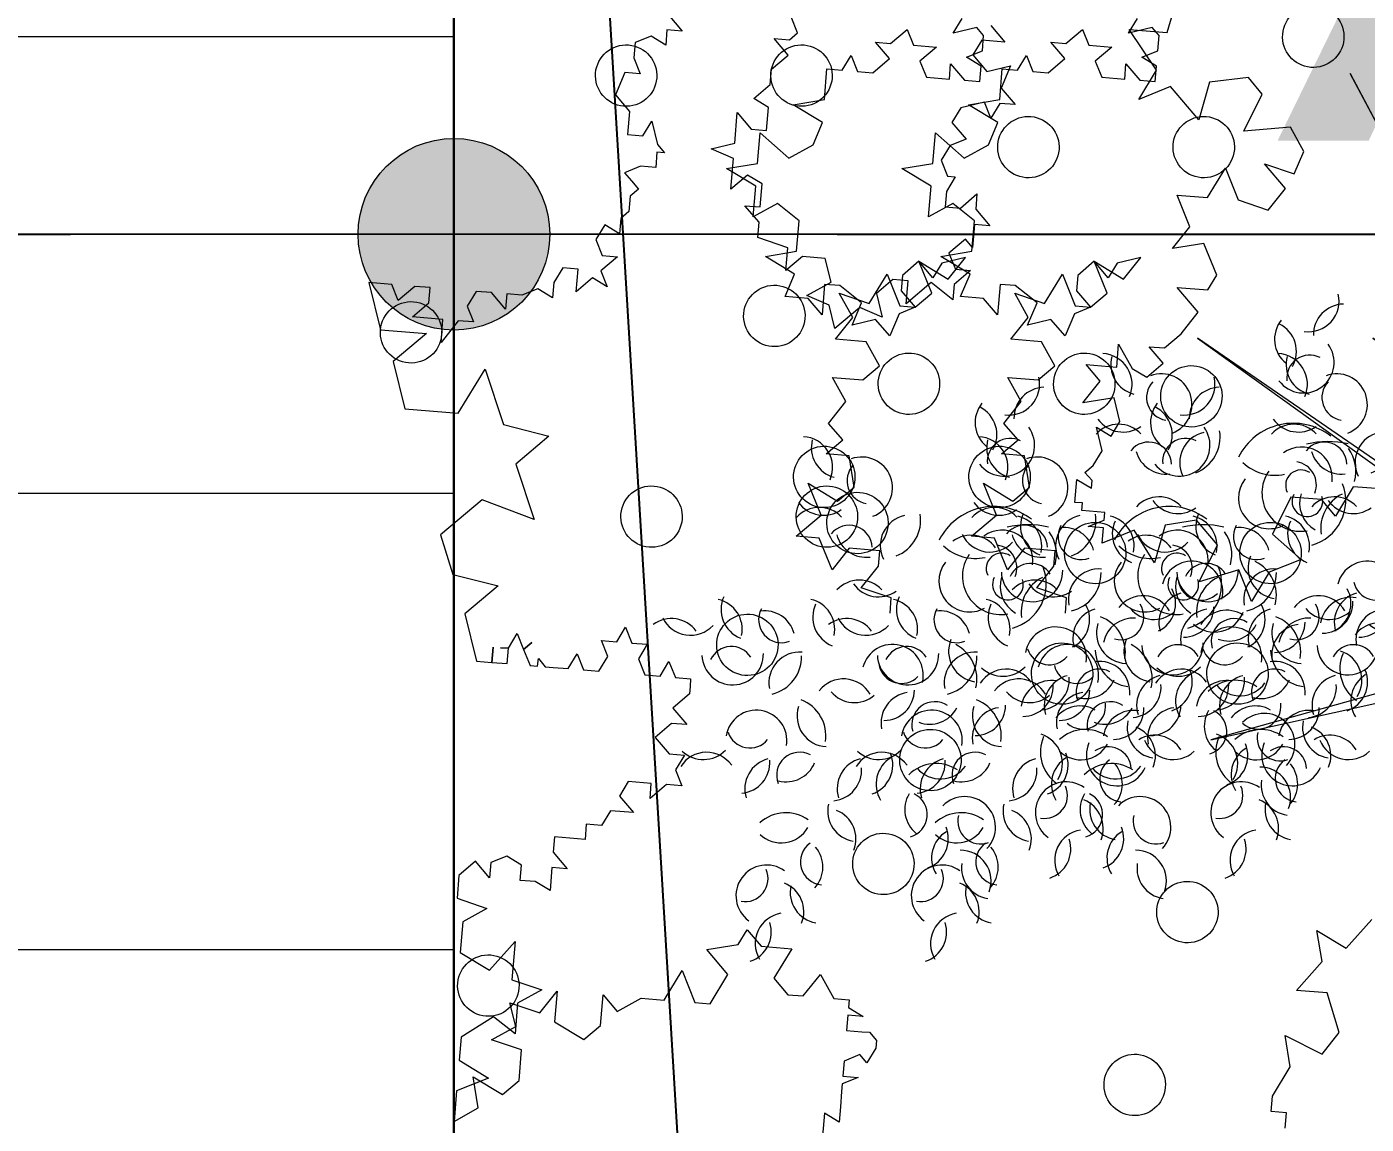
# Model space of a CAD drawing. Header units: metres. Extents: x 0 to 4415, y 1197 to 2590.
# Drawn here: x 1903.8197 to 1904.1692, y 1312.1662 to 1312.4525 of the extents above; entities that cross this region are included whole.
import ezdxf

# ---------------------------------------------------------------- set-up
doc = ezdxf.new("R2010")
doc.units = ezdxf.units.M
doc.linetypes.add('CACHE2', pattern=[4.7625, 3.175, -1.5875])
doc.linetypes.add('CONTINU', pattern=[0])
doc.layers.get('DEFPOINTS').update_dxf_attribs({"lineweight": 5})
for name, color, linetype, lineweight in [('00-cote', 7, 'CONTINU', 20), ('caché', 20, 'CACHE2', 13), ('gris', 251, 'Continuous', 9), ('vue', 7, 'Continuous', 5)]:
    doc.layers.add(name, color=color, linetype=linetype, lineweight=lineweight)
doc.layers.add('veg', color=7, linetype='Continuous', lineweight=9, true_color=0x61c200)
doc.styles.add('WALIDcotat', font='times.ttf')
doc.dimstyles.new('walid 100', dxfattribs={"dimscale": 0, "dimtxt": 0.25, "dimasz": 0.1, "dimexe": 1.25, "dimexo": 0.625, "dimgap": 0.02, "dimtad": 1, "dimdec": 0, "dimlfac": 100, "dimrnd": 5, "dimtxsty": 'WALIDcotat', "dimblk": 'COTE', "dimcen": 2.5, "dimse1": 1, "dimse2": 1, "dimclrd": 256, "dimclrt": 256, "dimadec": 0, "dimazin": 0, "dimtfac": 1, "dimtdec": 0, "dimtix": 1, "dimtmove": 2, "dimatfit": 3, "dimldrblk": 'COTE', "dimfxl": 1.25, "dimarcsym": 0})

# ---------------------------------------------------------------- blocks, each defined once
blk = doc.blocks.new('Plantes')
for p, q in [((0.281, 1.3894), (-0.1808, 1.2906)), ((-0.1748, 1.2653), (0.281, 1.3894)), ((-0.2106, 1.3262), (0.1269, 0.6784)), ((0.2921, 0.9601), (-0.2106, 1.3262)), ((-0.1808, 1.2906), (0.2921, 0.9601)), ((0.1269, 0.6784), (-0.1823, 1.2742)), ((0.6228, 1.2518), (0.6214, 1.2354)), ((0.6214, 1.2354), (0.6533, 1.2244)), ((0.6533, 1.2244), (0.6348, 1.2013)), ((0.666, 1.182), (0.6845, 1.2051)), ((0.6845, 1.2051), (0.698, 1.171)), ((0.6348, 1.2013), (0.6333, 1.185)), ((0.6333, 1.185), (0.666, 1.182)), ((0.7225, 1.1688), (0.6958, 1.1464)), ((0.698, 1.171), (0.7225, 1.1688)), ((0.6958, 1.1464), (0.7092, 1.1123)), ((0.678, 1.1316), (0.6602, 1.1167)), ((0.7092, 1.1123), (0.678, 1.1316)), ((0.6602, 1.1167), (0.6654, 1.0833)), ((0.6654, 1.0833), (0.6899, 1.0811)), ((0.6899, 1.0811), (0.6721, 1.0662)), ((0.6721, 1.0662), (0.687, 1.0484)), ((0.687, 1.0484), (0.6685, 1.0253)), ((0.6685, 1.0253), (0.6827, 0.9994)), ((0.65, 1.0023), (0.6322, 0.9874)), ((0.6827, 0.9994), (0.65, 1.0023)), ((0.6322, 0.9874), (0.6463, 0.9614)), ((0.6463, 0.9614), (0.679, 0.9585)), ((0.6107, 0.9317), (0.6211, 0.9554)), ((0.6211, 0.9554), (0.636, 0.9376)), ((0.679, 0.9585), (0.6605, 0.9355)), ((0.5937, 0.925), (0.6107, 0.9317)), ((0.636, 0.9376), (0.6612, 0.9436)), ((0.6612, 0.9436), (0.6508, 0.9198)), ((0.6605, 0.9355), (0.6746, 0.9095)), ((0.6902, 0.8999), (0.6932, 0.9325)), ((0.6932, 0.9325), (0.708, 0.9147)), ((0.5937, 0.925), (0.5759, 0.9101)), ((0.6085, 0.9072), (0.5937, 0.925)), ((0.61, 0.9235), (0.5937, 0.925)), ((0.6234, 0.8894), (0.61, 0.9235)), ((0.6427, 0.9206), (0.6234, 0.8894)), ((0.6746, 0.9095), (0.6427, 0.9206)), ((0.6508, 0.9198), (0.6739, 0.9013)), ((0.5759, 0.9101), (0.5893, 0.8759)), ((0.6071, 0.8908), (0.6085, 0.9072)), ((0.708, 0.9147), (0.7326, 0.9126)), ((0.7326, 0.9126), (0.7222, 0.8888)), ((0.5581, 0.8952), (0.5395, 0.8721)), ((0.5893, 0.8759), (0.5581, 0.8952)), ((0.5648, 0.8781), (0.5744, 0.8937)), ((0.5744, 0.8937), (0.5893, 0.8759)), ((0.5893, 0.8759), (0.6071, 0.8908)), ((0.6739, 0.9013), (0.6902, 0.8999)), ((0.7222, 0.8888), (0.7534, 0.8695)), ((0.5395, 0.8721), (0.5648, 0.8781)), ((0.72, 0.8643), (0.7171, 0.8316)), ((0.7534, 0.8695), (0.72, 0.8643)), ((0.7171, 0.8316), (0.7401, 0.8131)), ((0.7401, 0.8131), (0.7661, 0.8272)), ((0.7661, 0.8272), (0.7632, 0.7945)), ((0.7632, 0.7945), (0.7944, 0.7753)), ((0.7944, 0.7753), (0.761, 0.77)), ((0.7276, 0.7648), (0.7016, 0.7506)), ((0.7581, 0.7373), (0.7276, 0.7648)), ((0.761, 0.77), (0.7581, 0.7373)), ((0.7016, 0.7506), (0.6913, 0.7268)), ((0.6913, 0.7268), (0.7225, 0.7076)), ((0.6891, 0.7023), (0.6862, 0.6696)), ((0.7225, 0.7076), (0.6891, 0.7023)), ((0.5228, 0.6842), (0.5213, 0.6679)), ((0.5391, 0.6828), (0.5228, 0.6842)), ((0.554, 0.665), (0.5391, 0.6828)), ((0.5554, 0.6813), (0.554, 0.665)), ((0.5799, 0.6791), (0.5554, 0.6813)), ((0.5867, 0.662), (0.5799, 0.6791)), ((0.6371, 0.674), (0.6193, 0.6591)), ((0.6535, 0.6725), (0.6371, 0.674)), ((0.5213, 0.6679), (0.5369, 0.6582)), ((0.5689, 0.6472), (0.5867, 0.662)), ((0.6193, 0.6591), (0.6342, 0.6413)), ((0.6602, 0.6555), (0.6535, 0.6725)), ((0.6698, 0.6711), (0.6602, 0.6555)), ((0.6862, 0.6696), (0.6698, 0.6711)), ((0.5198, 0.6515), (0.5184, 0.6352)), ((0.5369, 0.6582), (0.5198, 0.6515)), ((0.5934, 0.645), (0.5689, 0.6472)), ((0.6001, 0.6279), (0.5934, 0.645)), ((0.5184, 0.6352), (0.5258, 0.6263)), ((0.5258, 0.6263), (0.5511, 0.6323)), ((0.5511, 0.6323), (0.5414, 0.6167)), ((0.6179, 0.6428), (0.6001, 0.6279)), ((0.6342, 0.6413), (0.6179, 0.6428)), ((0.1315, -1.6692), (0.13, -1.6856)), ((0.6246, -1.6803), (0.6261, -1.664)), ((0.13, -1.6856), (0.1464, -1.687)), ((0.1464, -1.687), (0.1449, -1.7034)), ((0.6068, -1.6952), (0.6083, -1.6788)), ((0.6083, -1.6788), (0.6239, -1.6885)), ((0.6239, -1.6885), (0.6246, -1.6803)), ((1.0198, -1.6826), (0.9938, -1.6968)), ((1.0168, -1.7153), (1.0198, -1.6826)), ((0.1449, -1.7034), (0.1257, -1.7346)), ((0.1449, -1.7034), (0.1449, -1.7034)), ((0.6054, -1.7115), (0.6068, -1.6952)), ((0.9938, -1.6968), (0.999, -1.7302)), ((0.6047, -1.7197), (0.6054, -1.7115)), ((0.9678, -1.7109), (0.95, -1.7258)), ((0.999, -1.7302), (0.9678, -1.7109)), ((0.9827, -1.7287), (1.0168, -1.7153)), ((0.5876, -1.7264), (0.6047, -1.7197)), ((0.6039, -1.7279), (0.5876, -1.7264)), ((0.6025, -1.7442), (0.6039, -1.7279)), ((0.95, -1.7258), (0.9471, -1.7585)), ((1.0139, -1.748), (0.9827, -1.7287)), ((0.1257, -1.7346), (0.1309, -1.768)), ((0.5683, -1.7576), (0.578, -1.742)), ((0.578, -1.742), (0.5854, -1.7509)), ((0.5854, -1.7509), (0.6025, -1.7442)), ((0.0915, -1.748), (0.073, -1.7711)), ((0.1309, -1.768), (0.0915, -1.748)), ((0.5676, -1.7658), (0.5683, -1.7576)), ((0.5683, -1.7576), (0.5683, -1.7576)), ((0.9471, -1.7585), (0.9791, -1.7696)), ((1.0117, -1.7725), (1.0139, -1.748)), ((0.073, -1.7711), (0.0857, -1.8134)), ((0.575, -1.7747), (0.5676, -1.7658)), ((0.5832, -1.7754), (0.575, -1.7747)), ((0.8803, -1.769), (0.8625, -1.7839)), ((0.9115, -1.7883), (0.8803, -1.769)), ((0.9791, -1.7696), (0.9531, -1.7837)), ((0.9769, -1.7941), (1.0117, -1.7725)), ((0.5996, -1.7769), (0.5832, -1.7754)), ((0.5981, -1.7932), (0.5996, -1.7769)), ((0.8625, -1.7839), (0.8596, -1.8166)), ((0.9086, -1.8209), (0.9115, -1.7883)), ((0.9509, -1.8083), (0.9538, -1.7756)), ((0.9531, -1.7837), (0.9591, -1.809)), ((0.9538, -1.7756), (0.9769, -1.7941)), ((0.5818, -1.7918), (0.5981, -1.7932)), ((0.5974, -1.8014), (0.5818, -1.7918)), ((0.5966, -1.8096), (0.5974, -1.8014)), ((0.8447, -1.7988), (0.8187, -1.8129)), ((0.8596, -1.8166), (0.8447, -1.7988)), ((0.9271, -1.7979), (0.9086, -1.8209)), ((0.9591, -1.809), (0.9271, -1.7979)), ((0.0857, -1.8134), (0.1184, -1.8163)), ((0.1184, -1.8163), (0.0909, -1.8468)), ((0.613, -1.811), (0.5966, -1.8096)), ((0.6271, -1.837), (0.613, -1.811)), ((0.6457, -1.814), (0.6271, -1.837)), ((0.662, -1.8154), (0.6457, -1.814)), ((0.6769, -1.8332), (0.662, -1.8154)), ((0.7452, -1.8064), (0.7259, -1.8376)), ((0.7615, -1.8078), (0.7452, -1.8064)), ((0.7749, -1.842), (0.7615, -1.8078)), ((0.7942, -1.8107), (0.7749, -1.842)), ((0.8187, -1.8129), (0.7942, -1.8107)), ((0.9249, -1.8224), (0.9509, -1.8083)), ((0.9569, -1.8335), (0.9249, -1.8224)), ((0.6576, -1.8644), (0.6769, -1.8332)), ((0.7259, -1.8376), (0.7482, -1.8643)), ((0.9532, -1.8743), (0.9569, -1.8335)), ((0.9807, -1.8439), (0.9532, -1.8743)), ((1.0119, -1.8631), (0.9807, -1.8439)), ((0.065, -1.8609), (0.0375, -1.8914)), ((0.0962, -1.8802), (0.065, -1.8609)), ((0.0909, -1.8468), (0.0962, -1.8802)), ((0.6903, -1.8674), (0.6576, -1.8644)), ((0.7052, -1.8852), (0.6903, -1.8674)), ((0.7148, -1.8695), (0.7052, -1.8852)), ((0.7482, -1.8643), (0.7148, -1.8695)), ((1.009, -1.8958), (1.0119, -1.8631)), ((0.983, -1.9099), (1.009, -1.8958)), ((1.0149, -1.921), (0.983, -1.9099)), ((0.9133, -1.9531), (0.9154, -1.9286)), ((0.9154, -1.9286), (0.9311, -1.9383)), ((1.0128, -1.9455), (1.0149, -1.921)), ((0.9311, -1.9383), (0.9474, -1.9397)), ((0.9474, -1.9397), (0.9459, -1.9561)), ((0.9786, -1.959), (0.9801, -1.9426)), ((0.9801, -1.9426), (0.995, -1.9604)), ((0.995, -1.9604), (1.0128, -1.9455)), ((0.8969, -1.9517), (0.9133, -1.9531)), ((0.9118, -1.9695), (0.8969, -1.9517)), ((0.9459, -1.9561), (0.9615, -1.9657)), ((0.9615, -1.9657), (0.9786, -1.959)), ((0.9103, -1.9858), (0.9118, -1.9695)), ((0.8762, -1.9992), (0.8777, -1.9829)), ((0.8777, -1.9829), (0.894, -1.9844)), ((0.894, -1.9844), (0.9103, -1.9858)), ((0.8502, -2.0134), (0.8599, -1.9978)), ((0.8599, -1.9978), (0.8762, -1.9992)), ((0.8257, -2.0112), (0.8502, -2.0134)), ((0.8406, -2.029), (0.8257, -2.0112)), ((0.7901, -2.041), (0.8079, -2.0261)), ((0.8079, -2.0261), (0.8065, -2.0424)), ((0.831, -2.0446), (0.8406, -2.029)), ((0.7738, -2.0395), (0.7901, -2.041)), ((0.7805, -2.0566), (0.7738, -2.0395)), ((0.8065, -2.0424), (0.831, -2.0446)), ((0.7709, -2.0722), (0.7805, -2.0566)), ((0.7872, -2.0737), (0.7709, -2.0722)), ((0.8021, -2.0915), (0.7872, -2.0737)), ((0.7843, -2.1063), (0.8021, -2.0915)), ((0.7679, -2.1049), (0.7843, -2.1063)), ((0.7828, -2.1227), (0.7679, -2.1049)), ((0.765, -2.1376), (0.7828, -2.1227)), ((0.7636, -2.1539), (0.7643, -2.1457)), ((0.7643, -2.1457), (0.765, -2.1376)), ((0.7643, -2.1457), (0.7643, -2.1457)), ((0.7643, -2.1457), (0.7643, -2.1457)), ((0.7643, -2.1457), (0.7643, -2.1457)), ((0.765, -2.1376), (0.765, -2.1376)), ((0.765, -2.1376), (0.765, -2.1376)), ((0.765, -2.1376), (0.765, -2.1376)), ((0.765, -2.1376), (0.765, -2.1376)), ((0.7636, -2.1539), (0.7636, -2.1539)), ((0.7636, -2.1539), (0.7636, -2.1539)), ((0.7636, -2.1539), (0.7636, -2.1539)), ((0.7636, -2.1539), (0.7636, -2.1539)), ((0.7636, -2.1539), (0.7636, -2.1539)), ((0.7636, -2.1539), (0.7636, -2.1539)), ((0.7636, -2.1539), (0.7636, -2.1539)), ((0.7799, -2.1554), (0.7636, -2.1539)), ((0.7866, -2.1724), (0.7799, -2.1554)), ((0.7962, -2.1568), (0.7866, -2.1724)), ((0.8126, -2.1583), (0.7962, -2.1568)), ((0.8193, -2.1754), (0.8126, -2.1583)), ((0.8097, -2.191), (0.8193, -2.1754)), ((0.8616, -2.1627), (0.852, -2.1783)), ((0.8779, -2.1641), (0.8616, -2.1627)), ((0.8847, -2.1812), (0.8779, -2.1641)), ((0.8943, -2.1656), (0.8847, -2.1812)), ((0.9106, -2.167), (0.8943, -2.1656)), ((0.9188, -2.1678), (0.9106, -2.167)), ((0.9262, -2.1767), (0.9188, -2.1678)), ((0.927, -2.1685), (0.9262, -2.1767)), ((0.9351, -2.1692), (0.927, -2.1685)), ((0.9419, -2.1863), (0.9351, -2.1692)), ((0.9597, -2.1714), (0.9582, -2.1878)), ((0.976, -2.1729), (0.9597, -2.1714)), ((0.9745, -2.1892), (0.976, -2.1729)), ((0.976, -2.1729), (0.9745, -2.1892)), ((0.9923, -2.1743), (0.976, -2.1729)), ((1.0043, -2.2248), (0.9923, -2.1743)), ((0.852, -2.1783), (0.8587, -2.1953)), ((0.933, -2.1937), (0.9419, -2.1863)), ((0.9419, -2.1863), (0.933, -2.1937)), ((0.9486, -2.2034), (0.9419, -2.1863)), ((0.9582, -2.1878), (0.9486, -2.2034)), ((0.9664, -2.1885), (0.9582, -2.1878)), ((0.9582, -2.1878), (0.9664, -2.1885)), ((0.826, -2.1924), (0.8097, -2.191)), ((0.8327, -2.2095), (0.826, -2.1924)), ((0.8423, -2.1939), (0.8327, -2.2095)), ((0.8587, -2.1953), (0.8423, -2.1939)), ((0.1443, -2.2633), (0.1636, -2.2321)), ((0.1636, -2.2321), (0.177, -2.2663)), ((0.9687, -2.2546), (1.0043, -2.2248)), ((0.177, -2.2663), (0.2193, -2.2536)), ((0.2193, -2.2536), (0.1994, -2.293)), ((1.017, -2.2671), (0.9687, -2.2546)), ((0.1102, -2.2768), (0.1443, -2.2633)), ((0.2551, -2.3144), (0.2669, -2.2743)), ((0.2669, -2.2743), (0.2885, -2.3092)), ((1.0297, -2.3094), (1.017, -2.2671)), ((0.1407, -2.3042), (0.1102, -2.2768)), ((0.1207, -2.3436), (0.1407, -2.3042)), ((0.1994, -2.293), (0.2217, -2.3197)), ((0.2885, -2.3092), (0.3226, -2.2957)), ((0.3226, -2.2957), (0.3212, -2.3121)), ((0.2217, -2.3197), (0.2551, -2.3144)), ((0.3375, -2.3135), (0.3205, -2.3202)), ((0.3212, -2.3121), (0.3375, -2.3135)), ((0.9852, -2.3466), (1.0297, -2.3094)), ((0.0539, -2.3541), (0.0731, -2.3229)), ((0.0731, -2.3229), (0.088, -2.3407)), ((0.3205, -2.3202), (0.3197, -2.3284)), ((0.3197, -2.3284), (0.3361, -2.3299)), ((0.3361, -2.3299), (0.3442, -2.3306)), ((0.3442, -2.3306), (0.3435, -2.3388)), ((0.9295, -2.3252), (0.9852, -2.3466)), ((0.9489, -2.3846), (0.9295, -2.3252)), ((0.088, -2.3407), (0.1207, -2.3436)), ((0.3435, -2.3388), (0.3517, -2.3395)), ((0.3509, -2.3477), (0.3495, -2.364)), ((0.3517, -2.3395), (0.3509, -2.3477)), ((0.0294, -2.3519), (0.0539, -2.3541)), ((0.3339, -2.3544), (0.3331, -2.3626)), ((0.3495, -2.364), (0.3339, -2.3544)), ((0.3406, -2.3715), (0.3317, -2.3789)), ((0.3331, -2.3626), (0.3406, -2.3715)), ((0.3331, -2.3626), (0.3331, -2.3626)), ((0.3317, -2.3789), (0.3221, -2.3945)), ((0.3317, -2.3789), (0.3317, -2.3789)), ((0.9133, -2.4143), (0.9489, -2.3846)), ((0.3221, -2.3945), (0.328, -2.4198)), ((0.3124, -2.4101), (0.3028, -2.4257)), ((0.328, -2.4198), (0.3124, -2.4101)), ((0.9616, -2.4269), (0.9133, -2.4143)), ((0.3028, -2.4257), (0.3088, -2.451)), ((0.981, -2.4863), (0.9616, -2.4269)), ((0.3088, -2.451), (0.3422, -2.4457)), ((0.3422, -2.4457), (0.3237, -2.4688)), ((1.0099, -2.4394), (0.981, -2.4863)), ((1.067, -2.4445), (1.0099, -2.4394)), ((1.079, -2.495), (1.067, -2.4445)), ((0.2739, -2.4726), (0.2561, -2.4875)), ((0.2895, -2.4822), (0.2739, -2.4726)), ((0.3237, -2.4688), (0.3385, -2.4866)), ((0.2561, -2.4875), (0.271, -2.5053)), ((0.3037, -2.5082), (0.2895, -2.4822)), ((0.3059, -2.4837), (0.3037, -2.5082)), ((0.3385, -2.4866), (0.3059, -2.4837)), ((0.2547, -2.5038), (0.2369, -2.5187)), ((0.271, -2.5053), (0.2547, -2.5038)), ((1.0434, -2.5248), (1.079, -2.495)), ((0.2369, -2.5187), (0.2183, -2.5417)), ((1.0093, -2.5382), (1.0278, -2.5152)), ((1.0278, -2.5152), (1.0256, -2.5397)), ((0.58, -2.5493), (0.6067, -2.527)), ((0.6067, -2.527), (0.6127, -2.5522)), ((1.0924, -2.5292), (1.0434, -2.5248)), ((1.1044, -2.5796), (1.0924, -2.5292)), ((0.2183, -2.5417), (0.2406, -2.5684)), ((0.5562, -2.539), (0.58, -2.5493)), ((0.5622, -2.5642), (0.5562, -2.539)), ((0.9929, -2.5368), (1.0093, -2.5382)), ((0.9996, -2.5538), (0.9929, -2.5368)), ((1.0256, -2.5397), (1.0583, -2.5426)), ((1.0583, -2.5426), (1.0405, -2.5575)), ((0.4791, -2.5732), (0.4805, -2.5569)), ((0.4805, -2.5569), (0.5036, -2.5754)), ((0.5036, -2.5754), (0.5303, -2.5531)), ((0.5303, -2.5531), (0.5281, -2.5776)), ((0.6127, -2.5522), (0.6365, -2.5626)), ((0.9068, -2.5785), (0.9083, -2.5621)), ((0.9083, -2.5621), (0.9239, -2.5718)), ((0.9573, -2.5665), (0.9588, -2.5502)), ((0.9588, -2.5502), (0.9737, -2.568)), ((0.99, -2.5694), (0.9996, -2.5538)), ((1.0405, -2.5575), (1.039, -2.5738)), ((1.0554, -2.5753), (1.0732, -2.5604)), ((1.0732, -2.5604), (1.0799, -2.5775)), ((0.208, -2.5655), (0.1983, -2.5811)), ((0.2406, -2.5684), (0.208, -2.5655)), ((0.4613, -2.5881), (0.4791, -2.5732)), ((0.5444, -2.5791), (0.5622, -2.5642)), ((0.6365, -2.5626), (0.6105, -2.5767)), ((0.6105, -2.5767), (0.6165, -2.602)), ((0.8497, -2.5734), (0.8653, -2.583)), ((0.8564, -2.5904), (0.8497, -2.5734)), ((0.8653, -2.583), (0.8831, -2.5681)), ((0.8831, -2.5681), (0.8809, -2.5926)), ((0.9239, -2.5718), (0.941, -2.5651)), ((0.941, -2.5651), (0.9573, -2.5665)), ((0.9737, -2.568), (0.99, -2.5694)), ((1.039, -2.5738), (1.0554, -2.5753)), ((0.1983, -2.5811), (0.2118, -2.6153)), ((0.4776, -2.5896), (0.4613, -2.5881)), ((0.4843, -2.6067), (0.4776, -2.5896)), ((0.5281, -2.5776), (0.5444, -2.5791)), ((0.641, -2.6042), (0.6588, -2.5893)), ((0.6588, -2.5893), (0.6566, -2.6138)), ((0.8386, -2.6053), (0.8564, -2.5904)), ((0.8972, -2.5941), (0.9068, -2.5785)), ((1.0799, -2.5775), (1.1044, -2.5796)), ((0.6165, -2.602), (0.641, -2.6042)), ((0.8549, -2.6068), (0.8386, -2.6053)), ((0.8809, -2.5926), (0.8972, -2.5941)), ((0.2118, -2.6153), (0.2452, -2.61)), ((0.2452, -2.61), (0.2266, -2.6331)), ((0.4569, -2.6371), (0.4591, -2.6126)), ((0.4591, -2.6126), (0.4665, -2.6215)), ((0.4665, -2.6215), (0.4843, -2.6067)), ((0.6566, -2.6138), (0.6886, -2.6249)), ((0.8616, -2.6239), (0.8549, -2.6068)), ((0.2266, -2.6331), (0.2401, -2.6672)), ((0.6886, -2.6249), (0.6871, -2.6412)), ((0.8349, -2.6462), (0.8364, -2.6298)), ((0.8364, -2.6298), (0.852, -2.6395)), ((0.852, -2.6395), (0.8616, -2.6239)), ((0.4405, -2.6357), (0.4569, -2.6371)), ((0.4554, -2.6535), (0.4405, -2.6357)), ((0.6871, -2.6412), (0.702, -2.659)), ((0.826, -2.6536), (0.8349, -2.6462)), ((0.1427, -2.6503), (0.1242, -2.6733)), ((0.1747, -2.6614), (0.1427, -2.6503)), ((0.1881, -2.6955), (0.1747, -2.6614)), ((0.454, -2.6698), (0.4554, -2.6535)), ((0.4718, -2.6549), (0.454, -2.6698)), ((0.4881, -2.6564), (0.4718, -2.6549)), ((0.4866, -2.6727), (0.4881, -2.6564)), ((0.6857, -2.6576), (0.6835, -2.6821)), ((0.702, -2.659), (0.6857, -2.6576)), ((0.8246, -2.67), (0.826, -2.6536)), ((0.1242, -2.6733), (0.1465, -2.7)), ((0.2074, -2.6643), (0.1881, -2.6955)), ((0.2401, -2.6672), (0.2074, -2.6643)), ((0.477, -2.6884), (0.4866, -2.6727)), ((0.6991, -2.6917), (0.7169, -2.6768)), ((0.7169, -2.6768), (0.714, -2.7095)), ((0.8157, -2.6774), (0.8246, -2.67)), ((0.1146, -2.689), (0.1042, -2.7127)), ((0.1465, -2.7), (0.1146, -2.689)), ((0.4852, -2.6891), (0.477, -2.6884)), ((0.4919, -2.7062), (0.4852, -2.6891)), ((0.6835, -2.6821), (0.6991, -2.6917)), ((0.8231, -2.6863), (0.8157, -2.6774)), ((0.8305, -2.6952), (0.8231, -2.6863)), ((0.7957, -2.7168), (0.7971, -2.7005)), ((0.7971, -2.7005), (0.8135, -2.7019)), ((0.8135, -2.7019), (0.8305, -2.6952)), ((0.1042, -2.7127), (0.1184, -2.7387)), ((0.4823, -2.7218), (0.4919, -2.7062)), ((0.7377, -2.7199), (0.7125, -2.7259)), ((0.714, -2.7095), (0.7377, -2.7199)), ((0.7875, -2.7161), (0.7957, -2.7168)), ((0.7949, -2.725), (0.7875, -2.7161)), ((0.4652, -2.7285), (0.4823, -2.7218)), ((0.4801, -2.7463), (0.4652, -2.7285)), ((0.7125, -2.7259), (0.7096, -2.7585)), ((0.8009, -2.7502), (0.7949, -2.725)), ((0.1184, -2.7387), (0.1681, -2.7349)), ((0.1681, -2.7349), (0.1482, -2.7743)), ((0.2046, -2.7876), (0.2164, -2.7475)), ((0.2164, -2.7475), (0.2462, -2.7831)), ((0.4705, -2.7619), (0.4801, -2.7463)), ((0.6784, -2.7393), (0.6762, -2.7638)), ((0.6947, -2.7407), (0.6784, -2.7393)), ((0.7096, -2.7585), (0.6947, -2.7407)), ((0.8106, -2.7346), (0.8009, -2.7502)), ((0.8269, -2.7361), (0.8106, -2.7346)), ((0.8254, -2.7524), (0.8269, -2.7361)), ((0.4289, -2.7664), (0.4385, -2.7508)), ((0.4385, -2.7508), (0.4452, -2.7679)), ((0.4452, -2.7679), (0.4705, -2.7619)), ((0.8247, -2.7606), (0.8254, -2.7524)), ((0.8321, -2.7695), (0.8247, -2.7606)), ((0.1482, -2.7743), (0.163, -2.7921)), ((0.2462, -2.7831), (0.2803, -2.7696)), ((0.2803, -2.7696), (0.2611, -2.8009)), ((0.4125, -2.765), (0.4289, -2.7664)), ((0.4274, -2.7828), (0.4125, -2.765)), ((0.6918, -2.7734), (0.674, -2.7883)), ((0.6762, -2.7638), (0.6918, -2.7734)), ((0.8396, -2.7784), (0.8321, -2.7695)), ((0.163, -2.7921), (0.2046, -2.7876)), ((0.4171, -2.8065), (0.4274, -2.7828)), ((0.674, -2.7883), (0.6725, -2.8046)), ((0.8292, -2.8022), (0.8396, -2.7784)), ((0.2611, -2.8009), (0.2901, -2.8446)), ((0.4423, -2.8006), (0.4171, -2.8065)), ((0.4572, -2.8184), (0.4423, -2.8006)), ((0.6725, -2.8046), (0.6547, -2.8195)), ((0.8129, -2.8007), (0.8292, -2.8022)), ((0.8196, -2.8178), (0.8129, -2.8007)), ((0.4475, -2.834), (0.4572, -2.8184)), ((0.6547, -2.8195), (0.6696, -2.8373)), ((0.8181, -2.8341), (0.8196, -2.8178)), ((0.423, -2.8318), (0.4475, -2.834)), ((0.4379, -2.8496), (0.423, -2.8318)), ((0.784, -2.8475), (0.7855, -2.8312)), ((0.7855, -2.8312), (0.8011, -2.8408)), ((0.8011, -2.8408), (0.8181, -2.8341)), ((0.2493, -2.841), (0.2374, -2.8811)), ((0.2901, -2.8446), (0.2493, -2.841)), ((0.6533, -2.8359), (0.6444, -2.8433)), ((0.6444, -2.8433), (0.6511, -2.8604)), ((0.6696, -2.8373), (0.6533, -2.8359)), ((0.7677, -2.8461), (0.784, -2.8475)), ((0.7825, -2.8639), (0.7677, -2.8461))]:
    blk.add_line(p, q)
at = {"color": 72}
for centre, major_axis, start_param, end_param in [((0.7366, 1.604), (0.0232, 0.0232), 4.082311, 6.019626), ((0.7849, 1.5914), (0.0232, 0.0232), 1.097798, 2.668594), ((0.6988, 1.5497), (0.0232, 0.0232), 5.269135, 6.892291), ((0.75, 1.5699), (0.0232, 0.0232), 1.970463, 3.541259), ((0.7568, 1.5528), (0.0232, 0.0232), 3.296913, 6.438505), ((0.5496, 1.5383), (0.0232, 0.0232), 1.987916, 3.925231), ((0.5154, 1.5249), (0.0232, 0.0232), 5.338948, 6.909744), ((0.7798, 1.5343), (0.0174, 0.0174), 0.609106, 2.755861), ((0.4159, 1.5173), (0.0232, 0.0232), 4.082311, 6.019626), ((0.4642, 1.5048), (0.0232, 0.0232), 1.097798, 2.668594), ((0.7293, 1.5223), (0.0232, 0.0232), 1.603943, 3.052567), ((0.6959, 1.517), (0.0174, 0.0174), 4.536097, 6.979557), ((0.595, 1.4931), (0.0232, 0.0232), 1.115251, 2.738407), ((0.5474, 1.5138), (0.0232, 0.0232), 4.466283, 6.03708), ((0.5445, 1.4811), (0.0232, 0.0232), 1.58649, 4.710629), ((0.6937, 1.4925), (0.0232, 0.0232), 1.970463, 3.541259), ((0.3781, 1.463), (0.0232, 0.0232), 5.269135, 6.892291), ((0.4294, 1.4832), (0.0232, 0.0232), 1.970463, 3.541259), ((0.4361, 1.4661), (0.0232, 0.0232), 3.296913, 6.438505), ((0.5274, 1.4744), (0.0174, 0.0174), 5.251682, 7.398437), ((0.6091, 1.4671), (0.0174, 0.0174), 1.045438, 3.471446), ((0.6581, 1.4628), (0.0232, 0.0232), 5.269135, 6.892291), ((0.7406, 1.4636), (0.0232, 0.0232), 0.015694, 1.830836), ((0.5757, 1.4619), (0.0232, 0.0232), 4.954976, 6.386146), ((0.736, 1.5052), (0.029, 0.029), 3.296913, 4.65827), ((0.2289, 1.4517), (0.0232, 0.0232), 1.987916, 3.925231), ((0.1947, 1.4382), (0.0232, 0.0232), 5.338948, 6.909744), ((0.4591, 1.4476), (0.0174, 0.0174), 0.609106, 2.755861), ((0.4086, 1.4356), (0.0232, 0.0232), 1.603943, 3.052567), ((0.3752, 1.4304), (0.0174, 0.0174), 4.536097, 6.979557), ((0.6062, 1.4345), (0.0232, 0.0232), 4.466283, 6.03708), ((0.6872, 1.419), (0.0232, 0.0232), 0.870905, 2.424248), ((0.6478, 1.439), (0.0232, 0.0232), 4.169577, 5.792734), ((0.7465, 1.4384), (0.0232, 0.0232), 4.169577, 5.792734), ((0.2743, 1.4064), (0.0232, 0.0232), 1.115251, 2.738407), ((0.2267, 1.4271), (0.0232, 0.0232), 4.466283, 6.03708), ((0.3812, 1.4051), (0.0232, 0.0232), 5.077149, 8.218741), ((0.4221, 1.4015), (0.029, 0.029), 5.077149, 6.455959), ((0.6538, 1.4137), (0.0232, 0.0232), 1.115251, 2.738407), ((0.7347, 1.3983), (0.0232, 0.0232), 0.521839, 1.953009), ((0.7206, 1.4242), (0.0174, 0.0174), 3.436539, 5.862547), ((0.7852, 1.4102), (0.0232, 0.0232), 0.870905, 2.424248), ((0.2238, 1.3945), (0.0232, 0.0232), 1.58649, 4.710629), ((0.373, 1.4058), (0.0232, 0.0232), 1.970463, 3.541259), ((0.3908, 1.4207), (0.0174, 0.0174), 2.406795, 4.536097), ((0.4725, 1.4134), (0.0232, 0.0232), 1.79593, 3.611072), ((0.5699, 1.3965), (0.0232, 0.0232), 6.194159, 8.009302), ((0.575, 1.4537), (0.029, 0.029), 3.331819, 4.710629), ((0.2067, 1.3878), (0.0174, 0.0174), 5.251682, 7.398437), ((0.2884, 1.3805), (0.0174, 0.0174), 1.045438, 3.471446), ((0.3211, 1.3775), (0.0232, 0.0232), 5.862547, 7.817316), ((0.3374, 1.3761), (0.0232, 0.0232), 5.269135, 6.892291), ((0.4199, 1.377), (0.0232, 0.0232), 0.015694, 1.830836), ((0.8201, 1.4318), (0.0232, 0.0232), 2.9653, 4.920069), ((0.8232, 1.3739), (0.0232, 0.0232), 0.015694, 1.58649), ((0.255, 1.3752), (0.0232, 0.0232), 4.954976, 6.386146), ((0.3411, 1.4169), (0.0232, 0.0232), 2.895487, 4.466283), ((0.503, 1.386), (0.0232, 0.0232), 4.064858, 5.688014), ((0.6902, 1.3611), (0.0232, 0.0232), 5.181868, 7.014464), ((0.7667, 1.3872), (-0.0232, 0.0232), 0.626559, 3.750698), ((0.7734, 1.3701), (0.0174, 0.0174), 5.810187, 7.939489), ((0.385, 1.3554), (0.0232, 0.0232), 0.783639, 2.389342), ((0.3634, 1.3902), (0.0232, 0.0232), 3.750698, 5.321495), ((0.4153, 1.4185), (0.029, 0.029), 3.296913, 4.65827), ((0.4177, 1.3524), (0.0174, 0.0174), 0.0506, 2.476608), ((0.5328, 1.3504), (0.0232, 0.0232), 0.783639, 2.336982), ((0.5811, 1.3379), (0.0232, 0.0232), 0.41712, 1.865743), ((0.5758, 1.3713), (0.0174, 0.0174), 3.331819, 5.77528), ((0.6004, 1.3691), (0.0232, 0.0232), 4.064858, 5.688014), ((0.7333, 1.3819), (0.029, 0.029), 2.197355, 3.558712), ((0.2855, 1.3478), (0.0232, 0.0232), 4.466283, 6.03708), ((0.3665, 1.3323), (0.0232, 0.0232), 0.870905, 2.424248), ((0.3271, 1.3523), (0.0232, 0.0232), 4.169577, 5.792734), ((0.4206, 1.3851), (0.0232, 0.0232), 3.401633, 4.832803), ((0.4259, 1.3517), (0.0232, 0.0232), 4.169577, 5.792734), ((0.4816, 1.3303), (0.0232, 0.0232), 0.783639, 2.389342), ((0.6301, 1.3335), (0.0232, 0.0232), 0.783639, 2.336982), ((0.1014, 1.3148), (0.029, 0.029), 5.077149, 6.455959), ((0.3331, 1.3271), (0.0232, 0.0232), 1.115251, 2.738407), ((0.414, 1.3116), (0.0232, 0.0232), 0.521839, 1.953009), ((0.3999, 1.3376), (0.0174, 0.0174), 3.436539, 5.862547), ((0.4645, 1.3236), (0.0232, 0.0232), 0.870905, 2.424248), ((0.4511, 1.3577), (0.0232, 0.0232), 3.750698, 5.321495), ((0.6613, 1.3142), (0.0232, 0.0232), 6.194159, 7.764956), ((0.1518, 1.3268), (0.0232, 0.0232), 1.79593, 3.611072), ((0.2492, 1.3098), (0.0232, 0.0232), 6.194159, 8.009302), ((0.2543, 1.367), (0.029, 0.029), 3.331819, 4.710629), ((0.3999, 1.3376), (0.0232, 0.0232), 2.249715, 4.064858), ((0.3628, 1.2915), (0.029, 0.029), 5.530934, 6.909744), ((0.5715, 1.3223), (0.029, 0.029), 2.110089, 3.453992), ((0.6732, 1.3544), (0.0232, 0.0232), 2.878034, 4.832803), ((0.7587, 1.2973), (0.029, 0.029), 1.010531, 2.371888), ((0.3212, 1.2869), (0.0232, 0.0232), 5.530934, 8.672527), ((0.4994, 1.3452), (0.0232, 0.0232), 2.9653, 4.920069), ((0.5025, 1.2872), (0.0232, 0.0232), 0.015694, 1.58649), ((0.5277, 1.2932), (0.0232, 0.0232), 5.094602, 6.909744), ((0.6205, 1.3179), (0.0232, 0.0232), 2.110089, 5.234228), ((0.6109, 1.3023), (0.0174, 0.0174), 5.705467, 7.852222), ((0.72, 1.3255), (0.0232, 0.0232), 3.837965, 5.670561), ((0.7913, 1.2944), (0.0232, 0.0232), 5.530934, 8.655074), ((0.1823, 1.2993), (0.0232, 0.0232), 4.064858, 5.688014), ((0.3695, 1.2744), (0.0232, 0.0232), 5.181868, 7.014464), ((0.446, 1.3005), (0.0232, 0.0232), 2.197355, 5.321495), ((0.4527, 1.2834), (0.0174, 0.0174), 5.810187, 7.939489), ((0.2121, 1.2637), (0.0232, 0.0232), 0.783639, 2.336982), ((0.2551, 1.2846), (0.0174, 0.0174), 3.331819, 5.77528), ((0.2797, 1.2824), (0.0232, 0.0232), 4.064858, 5.688014), ((0.3153, 1.3122), (0.0174, 0.0174), 2.86058, 4.989882), ((0.4126, 1.2953), (0.029, 0.029), 2.197355, 3.558712), ((0.3948, 1.2804), (0.0232, 0.0232), 4.204484, 5.77528), ((0.4423, 1.2597), (0.0232, 0.0232), 1.237424, 2.843127), ((0.7928, 1.3107), (0.0174, 0.0174), 2.91294, 5.042242), ((0.0999, 1.2985), (0.0232, 0.0232), 3.401633, 4.832803), ((0.1609, 1.2436), (0.0232, 0.0232), 0.783639, 2.389342), ((0.2604, 1.2512), (0.0232, 0.0232), 0.41712, 1.865743), ((0.276, 1.2416), (0.0232, 0.0232), 0.033147, 1.987916), ((0.3094, 1.2468), (0.0232, 0.0232), 0.783639, 2.336982), ((0.3762, 1.2573), (0.0174, 0.0174), 0.504386, 2.930394), ((0.3628, 1.2915), (0.0232, 0.0232), 3.855418, 5.286588), ((0.7149, 1.2683), (0.0232, 0.0232), 2.144995, 3.698339), ((0.6726, 1.2556), (0.0232, 0.0232), 5.059695, 6.682852), ((0.7387, 1.2579), (0.0174, 0.0174), 4.989882, 7.41589), ((0.8137, 1.2677), (0.0232, 0.0232), 2.144995, 3.698339), ((0.7706, 1.2468), (0.0232, 0.0232), 5.059695, 6.682852), ((0.836, 1.241), (0.0232, 0.0232), 5.93236, 7.887129), ((0.1304, 1.271), (0.0232, 0.0232), 3.750698, 5.321495), ((0.2633, 1.2839), (0.0232, 0.0232), 3.349273, 4.920069), ((0.3027, 1.2639), (0.0232, 0.0232), 4.204484, 5.77528), ((0.3503, 1.2432), (0.0232, 0.0232), 1.237424, 2.843127), ((0.3406, 1.2276), (0.0232, 0.0232), 6.194159, 7.764956), ((0.5048, 1.2211), (0.0348, 0.0348), 1.045438, 2.720954), ((0.7572, 1.281), (0.0232, 0.0232), 2.616234, 4.047404), ((0.8567, 1.2886), (0.0232, 0.0232), 2.982754, 4.55355), ((0.2508, 1.2356), (0.029, 0.029), 2.110089, 3.453992), ((0.3525, 1.2677), (0.0232, 0.0232), 2.878034, 4.832803), ((0.438, 1.2106), (0.029, 0.029), 1.010531, 2.371888), ((0.4416, 1.2515), (0.029, 0.029), 4.379017, 5.635654), ((0.4721, 1.2241), (0.0232, 0.0232), 5.181868, 6.543225), ((0.5041, 1.213), (0.029, 0.029), 4.885162, 7.241357), ((0.5375, 1.2182), (0.0232, 0.0232), 4.815349, 7.572969), ((0.207, 1.2065), (0.0232, 0.0232), 5.094602, 6.909744), ((0.2998, 1.2312), (0.0232, 0.0232), 2.110089, 5.234228), ((0.2902, 1.2156), (0.0174, 0.0174), 5.705467, 7.852222), ((0.3993, 1.2388), (0.0232, 0.0232), 3.837965, 5.670561), ((0.4707, 1.2077), (-0.0232, 0.0232), 3.960138, 7.084277), ((0.4966, 1.2219), (0.0116, 0.0116), 5.024789, 8.95178), ((0.6348, 1.2013), (0.0232, 0.0232), 6.106893, 7.677689), ((0.6555, 1.2489), (0.0232, 0.0232), 3.104927, 4.745536), ((0.4721, 1.2241), (0.0174, 0.0174), 2.91294, 5.042242), ((0.5115, 1.2041), (0.0174, 0.0174), 1.970463, 3.768152), ((0.5033, 1.2048), (0.0116, 0.0116), 3.314366, 5.949813), ((0.3942, 1.1816), (0.0232, 0.0232), 2.144995, 3.698339), ((0.3519, 1.1689), (0.0232, 0.0232), 5.059695, 6.682852), ((0.418, 1.1712), (0.0174, 0.0174), 4.989882, 7.41589), ((0.4855, 1.1899), (0.029, 0.029), 2.075182, 2.982754), ((0.4499, 1.1601), (0.0232, 0.0232), 5.059695, 6.682852), ((0.5026, 1.1966), (0.0232, 0.0232), 2.214809, 4.55355), ((0.5153, 1.1543), (0.0232, 0.0232), 5.93236, 7.887129), ((0.5309, 1.1447), (0.0348, 0.0348), 0.015694, 0.993078), ((0.6304, 1.1523), (0.029, 0.029), 1.150158, 2.511515), ((0.5999, 1.1797), (0.0232, 0.0232), 4.134671, 5.949813), ((0.6475, 1.159), (0.0232, 0.0232), 5.757827, 7.188997), ((0.1841, 1.1345), (0.0348, 0.0348), 1.045438, 2.720954), ((0.4365, 1.1943), (0.0232, 0.0232), 2.616234, 4.047404), ((0.493, 1.181), (0.0232, 0.0232), 2.144995, 3.698339), ((0.5115, 1.2041), (0.0464, 0.0464), 3.262006, 5.024789), ((0.536, 1.2019), (0.0232, 0.0232), 2.982754, 4.55355), ((0.666, 1.182), (0.0174, 0.0174), 2.389342, 4.815349), ((0.1209, 1.1648), (0.029, 0.029), 4.379017, 5.635654), ((0.1514, 1.1374), (0.0232, 0.0232), 5.181868, 6.543225), ((0.1834, 1.1263), (0.029, 0.029), 4.885162, 7.241357), ((0.2168, 1.1315), (0.0232, 0.0232), 4.815349, 7.572969), ((0.475, 1.2567), (0.0696, 0.0696), 3.698339, 4.152124), ((0.1759, 1.1352), (0.0116, 0.0116), 5.024789, 8.95178), ((0.3141, 1.1146), (0.0232, 0.0232), 6.106893, 7.677689), ((0.652, 1.1174), (0.0232, 0.0232), 1.150158, 4.274297), ((0.698, 1.171), (0.0232, 0.0232), 3.104927, 4.745536), ((0.6929, 1.1138), (0.0232, 0.0232), 6.106893, 7.677689), ((0.3348, 1.1622), (0.0232, 0.0232), 3.104927, 4.745536), ((0.6431, 1.11), (0.0174, 0.0174), 4.745536, 6.892291), ((0.1908, 1.1174), (0.0174, 0.0174), 1.970463, 3.768152), ((0.1826, 1.1181), (0.0116, 0.0116), 3.314366, 5.949813), ((0.1648, 1.1032), (0.029, 0.029), 2.075182, 2.982754), ((0.1819, 1.11), (0.0232, 0.0232), 2.214809, 4.55355), ((0.2102, 1.058), (0.0348, 0.0348), 0.015694, 0.993078), ((0.3097, 1.0656), (0.029, 0.029), 1.150158, 2.511515), ((0.2792, 1.093), (0.0232, 0.0232), 4.134671, 5.949813), ((0.3268, 1.0723), (0.0232, 0.0232), 5.757827, 7.188997), ((0.4998, 1.0733), (0.0232, 0.0232), 6.141799, 9.265939), ((0.6729, 1.0744), (0.0232, 0.0232), 5.234228, 6.805025), ((0.7159, 1.0952), (0.0232, 0.0232), 1.935556, 3.872871), ((0.3453, 1.0954), (0.0174, 0.0174), 2.389342, 4.815349), ((0.4931, 1.0904), (0.0174, 0.0174), 3.453992, 5.600747), ((0.1543, 1.1701), (0.0696, 0.0696), 3.698339, 4.152124), ((0.1908, 1.1174), (0.0464, 0.0464), 3.262006, 5.024789), ((0.54, 1.0615), (0.0232, 0.0232), 1.830836, 3.453992), ((0.4976, 1.0488), (0.0232, 0.0232), 4.815349, 6.386146), ((0.3313, 1.0307), (0.0232, 0.0232), 1.150158, 4.274297), ((0.3773, 1.0843), (0.0232, 0.0232), 3.104927, 4.745536), ((0.3722, 1.0271), (0.0232, 0.0232), 6.106893, 7.677689), ((0.3224, 1.0233), (0.0174, 0.0174), 4.745536, 6.892291), ((0.4561, 1.0443), (0.0232, 0.0232), 3.942685, 5.513481), ((0.494, 1.008), (0.0232, 0.0232), 0.644012, 2.581328), ((0.1791, 0.9867), (0.0232, 0.0232), 6.141799, 9.265939), ((0.3522, 0.9877), (0.0232, 0.0232), 5.234228, 6.805025), ((0.3952, 1.0086), (0.0232, 0.0232), 1.935556, 3.872871), ((0.1724, 1.0037), (0.0174, 0.0174), 3.453992, 5.600747), ((0.2193, 0.9748), (0.0232, 0.0232), 1.830836, 3.453992), ((0.177, 0.9622), (0.0232, 0.0232), 4.815349, 6.386146), ((0.1354, 0.9576), (0.0232, 0.0232), 3.942685, 5.513481), ((0.1733, 0.9213), (0.0232, 0.0232), 0.644012, 2.581328)]:
    blk.add_ellipse(centre, major_axis=major_axis, ratio=1, start_param=start_param, end_param=end_param, dxfattribs=at)
at = {"color": 10}
for centre in [(0.4393, 1.3176), (0.4031, 1.189), (0.877, 1.1467), (0.6921, 1.1056), (0.6009, 1.0067), (0.292, -1.7165), (0.559, -1.9545), (0.5079, -2.0652)]:
    blk.add_ellipse(centre, major_axis=(0.0232, 0.0232), ratio=1, start_param=2.267169, end_param=8.550354, dxfattribs=at)
at = {"color": 50}
for centre in [(0.4714, 0.7547), (0.9008, 0.6752), (0.9821, -1.8275), (0.2344, -1.9008), (0.7027, -2.1897), (0.5841, -2.3191), (0.2263, -2.4519), (1.0598, -2.5262), (0.6714, -2.541), (0.0933, -2.8353)]:
    blk.add_ellipse(centre, major_axis=(0.0232, 0.0232), ratio=1, start_param=2.267169, end_param=8.550354, dxfattribs=at)
blk = doc.blocks.new('COTE')
at = {"ltscale": 0.05}
h = blk.add_hatch(color=256, dxfattribs=at)
edge = h.paths.add_edge_path()
edge.add_arc((0, 0), 0.25, 0, 360)
for p, q in [((0, -1), (0, 1)), ((1, 0), (-1, 0))]:
    blk.add_line(p, q)
blk.add_circle((0, 0), 0.25)
blk = doc.blocks.new('*D272')
at = {"layer": '00-cote', "lineweight": -2, "ltscale": 0.1, "transparency": 16777216}
blk.add_line((1903.93722, 1313.02514), (1904.16767, 1309.22443), dxfattribs=at)
at = {"layer": 'DEFPOINTS', "color": 0, "ltscale": 0.1, "transparency": 16777216}
for p in [(1903.93117, 1313.12496), (1904.17372, 1309.12462), (1904.17372, 1309.12462)]:
    blk.add_point(p, dxfattribs=at)
at = {"layer": '00-cote', "lineweight": -2, "ltscale": 0.1, "transparency": 16777216, "xscale": 0.1, "yscale": 0.1, "zscale": 0.1}
for p, rotation in [((1903.93117, 1313.12496), 93.46966074430999), ((1904.17372, 1309.12462), 273.46966074431)]:
    blk.add_blockref('COTE', p, dxfattribs=dict(at, rotation=rotation))
at = {"layer": '00-cote', "ltscale": 0.1, "transparency": 16777216, "insert": (1904.19934, 1311.13369), "char_height": 0.25, "attachment_point": 5, "rotation": 273.4697, "style": 'WALIDcotat'}
blk.add_mtext('400', dxfattribs=at)
blk = doc.blocks.new('*D302')
at = {"layer": '00-cote', "lineweight": -2, "ltscale": 0.1, "transparency": 16777216}
blk.add_line((1902.12293, 1312.39839), (1903.83117, 1312.39839), dxfattribs=at)
at = {"layer": 'DEFPOINTS', "color": 0, "ltscale": 0.1, "transparency": 16777216}
for p in [(1902.02293, 1313.47496), (1903.93117, 1313.41661), (1903.93117, 1312.39839)]:
    blk.add_point(p, dxfattribs=at)
at = {"layer": '00-cote', "lineweight": -2, "ltscale": 0.1, "transparency": 16777216, "xscale": 0.1, "yscale": 0.1, "zscale": 0.1}
for p, rotation in [((1902.02293, 1312.39839), 179.9999997985113), ((1903.93117, 1312.39839), 359.9999997985113)]:
    blk.add_blockref('COTE', p, dxfattribs=dict(at, rotation=rotation))
at = {"layer": '00-cote', "ltscale": 0.1, "transparency": 16777216, "insert": (1902.97705, 1312.54591), "char_height": 0.25, "attachment_point": 5, "rotation": 360, "style": 'WALIDcotat'}
blk.add_mtext('190', dxfattribs=at)
blk = doc.blocks.new('*D303')
at = {"layer": '00-cote', "lineweight": -2, "ltscale": 0.1, "transparency": 16777216}
blk.add_line((1904.03117, 1312.39839), (1904.55075, 1312.39839), dxfattribs=at)
at = {"layer": 'DEFPOINTS', "color": 0, "ltscale": 0.1, "transparency": 16777216}
for p in [(1904.65075, 1313.76661), (1903.93117, 1313.41661), (1904.65075, 1312.39839)]:
    blk.add_point(p, dxfattribs=at)
at = {"layer": '00-cote', "lineweight": -2, "ltscale": 0.1, "transparency": 16777216, "xscale": 0.1, "yscale": 0.1, "zscale": 0.1}
for p, rotation in [((1903.93117, 1312.39839), 179.9999997985113), ((1904.65075, 1312.39839), 359.9999997985113)]:
    blk.add_blockref('COTE', p, dxfattribs=dict(at, rotation=rotation))
at = {"layer": '00-cote', "ltscale": 0.1, "transparency": 16777216, "insert": (1904.29096, 1312.54591), "char_height": 0.25, "attachment_point": 5, "rotation": 360, "style": 'WALIDcotat'}
blk.add_mtext('70', dxfattribs=at)
blk = doc.blocks.new('*D318')
at = {"layer": '00-cote', "lineweight": -2, "ltscale": 0.1, "transparency": 16777216}
blk.add_line((1925.38409, 1310.89956), (1897.28173, 1310.89956), dxfattribs=at)
at = {"layer": 'DEFPOINTS', "color": 0, "ltscale": 0.1, "transparency": 16777216}
for p in [(1897.18173, 1312.39839), (1925.48409, 1312.39839), (1897.18173, 1310.89956)]:
    blk.add_point(p, dxfattribs=at)
at = {"layer": '00-cote', "lineweight": -2, "ltscale": 0.1, "transparency": 16777216, "xscale": 0.1, "yscale": 0.1, "zscale": 0.1}
for p, rotation in [((1897.18173, 1310.89956), 179.9999998187384), ((1925.48409, 1310.89956), 359.9999998187384)]:
    blk.add_blockref('COTE', p, dxfattribs=dict(at, rotation=rotation))
at = {"layer": '00-cote', "ltscale": 0.1, "transparency": 16777216, "insert": (1911.33291, 1311.04672), "char_height": 0.25, "attachment_point": 5, "rotation": 360, "style": 'WALIDcotat'}
blk.add_mtext('2830', dxfattribs=at)
blk = doc.blocks.new('*D319')
at = {"layer": '00-cote', "lineweight": -2, "ltscale": 0.1, "transparency": 16777216}
blk.add_line((1897.28173, 1311.31981), (1903.83117, 1311.31981), dxfattribs=at)
at = {"layer": 'DEFPOINTS', "color": 0, "ltscale": 0.1, "transparency": 16777216}
for p in [(1897.18173, 1313.12496), (1903.93117, 1313.12496), (1903.93117, 1311.31981)]:
    blk.add_point(p, dxfattribs=at)
at = {"layer": '00-cote', "lineweight": -2, "ltscale": 0.1, "transparency": 16777216, "xscale": 0.1, "yscale": 0.1, "zscale": 0.1, "rotation": 180}
blk.add_blockref('COTE', (1897.18173, 1311.31981), dxfattribs=at)
at = {"layer": '00-cote', "lineweight": -2, "ltscale": 0.1, "transparency": 16777216, "xscale": 0.1, "yscale": 0.1, "zscale": 0.1}
blk.add_blockref('COTE', (1903.93117, 1311.31981), dxfattribs=at)
at = {"layer": '00-cote', "ltscale": 0.1, "transparency": 16777216, "insert": (1900.55645, 1311.46733), "char_height": 0.25, "attachment_point": 5, "style": 'WALIDcotat'}
blk.add_mtext('675', dxfattribs=at)
blk = doc.blocks.new('*D320')
at = {"layer": '00-cote', "lineweight": -2, "ltscale": 0.1, "transparency": 16777216}
blk.add_line((1904.03117, 1311.31981), (1908.01234, 1311.31981), dxfattribs=at)
at = {"layer": 'DEFPOINTS', "color": 0, "ltscale": 0.1, "transparency": 16777216}
for p in [(1908.11234, 1313.41661), (1903.93117, 1313.12496), (1908.11234, 1311.31981)]:
    blk.add_point(p, dxfattribs=at)
at = {"layer": '00-cote', "lineweight": -2, "ltscale": 0.1, "transparency": 16777216, "xscale": 0.1, "yscale": 0.1, "zscale": 0.1, "rotation": 180}
blk.add_blockref('COTE', (1903.93117, 1311.31981), dxfattribs=at)
at = {"layer": '00-cote', "lineweight": -2, "ltscale": 0.1, "transparency": 16777216, "xscale": 0.1, "yscale": 0.1, "zscale": 0.1}
blk.add_blockref('COTE', (1908.11234, 1311.31981), dxfattribs=at)
at = {"layer": '00-cote', "ltscale": 0.1, "transparency": 16777216, "insert": (1906.02176, 1311.46697), "char_height": 0.25, "attachment_point": 5, "style": 'WALIDcotat'}
blk.add_mtext('420', dxfattribs=at)

msp = doc.modelspace()

# ---------------------------------------------------------------- hatches: boundary and pattern name
at = {"layer": 'gris'}
h = msp.add_hatch(dxfattribs=at)
h.set_pattern_fill('GRATE', color=256, scale=0.15)
h.set_pattern_definition([(360, (545.79096, 18.24039), (3e-17, 0.1190625), []), (90, (545.79096, 18.2404), (-0.47625, 1e-16), [])])
h.paths.add_polyline_path([(1910.41234, 1329.25716), (1896.41234, 1329.25716), (1896.41234, 1314.43403), (1896.41234, 1312.10545), (1901.31875, 1312.10545), (1901.41875, 1312.10545), (1903.93117, 1312.10545), (1903.93117, 1313.41661), (1903.93117, 1313.12496), (1902.08293, 1313.12496), (1902.08293, 1313.10496), (1899.98293, 1313.10496), (1897.18173, 1313.12496), (1897.18173, 1313.32496), (1897.74703, 1313.3248), (1897.74703, 1317.35985), (1897.17942, 1317.35985), (1897.17942, 1317.70985), (1897.17942, 1318.60851), (1897.29234, 1318.60851), (1897.29234, 1320.05051), (1897.31212, 1322.56801), (1897.29234, 1322.56801), (1897.29234, 1324.03801), (1897.31234, 1326.00716), (1905.86411, 1326.00716), (1907.30611, 1326.02726), (1907.26411, 1326.02726), (1907.26411, 1326.00726), (1907.7141, 1326.00703), (1908.19243, 1326.00704), (1908.19243, 1326.02715), (1909.83238, 1326.02715), (1910.41234, 1326.02558)])

# ---------------------------------------------------------------- linework, layer by layer
at = {"layer": 'caché', "lineweight": 30, "ltscale": 0.1}
msp.add_lwpolyline([(1919.56148, 1313.03024), (1906.76234, 1313.03024), (1906.76234, 1313.41661), (1903.93117, 1313.41661), (1903.93117, 1312.07247), (1898.22942, 1312.07247), (1898.22942, 1313.27496), (1897.72942, 1313.27496), (1897.72942, 1313.12496), (1897.17942, 1313.12496), (1897.17942, 1321.50984), (1897.31004, 1321.50984), (1897.31004, 1326.00706), (1925.26524, 1326.00716)], dxfattribs=at)
at = {"layer": 'vue'}
msp.add_lwpolyline([(1903.93117, 1313.41661), (1904.36234, 1313.41661), (1904.36234, 1309.3865), (1903.93117, 1309.3865)], close=True, dxfattribs=at)

# ---------------------------------------------------------------- block references
at = {"layer": 'veg', "ltscale": 0.1, "xscale": 0.2441011966847084, "yscale": 0.2441011966847084, "zscale": 0.2441011966847084, "rotation": 180.4021974327811}
for p in [(1904.19482, 1312.60615), (1904.19482, 1312.60615), (1904.24057, 1312.60615), (1904.183, 1311.758), (1904.183, 1311.758)]:
    msp.add_blockref('Plantes', p, dxfattribs=at)

# ---------------------------------------------------------------- dimensions: what is measured, and where the dimension line sits
at = {"layer": '00-cote', "ltscale": 0.1}
for base, p1, p2, picture, middle in [((1904.65075, 1312.39839), (1903.93117, 1313.41661), (1904.65075, 1313.76661), '*D303', (1904.29096, 1312.54591)), ((1903.93117, 1312.39839), (1902.02293, 1313.47496), (1903.93117, 1313.41661), '*D302', (1902.97705, 1312.54591)), ((1908.11234, 1311.31981), (1903.93117, 1313.12496), (1908.11234, 1313.41661), '*D320', (1906.02176, 1311.46697))]:
    dim = msp.add_linear_dim(base=base, p1=p1, p2=p2, angle=180, dimstyle='walid 100', override={"dimscale": 1, "dimfxl": 0}, dxfattribs=at)
    dim.commit()
    dim.dimension.update_dxf_attribs({"geometry": picture, "text_midpoint": middle})
for p1, p2, distance, picture, middle in [((1903.93117, 1313.12496), (1904.17372, 1309.12462), 0, '*D272', (1904.19934, 1311.13369)), ((1897.18173, 1313.12496), (1903.93117, 1313.12496), -1.80515, '*D319', (1900.55645, 1311.46733)), ((1925.48409, 1312.39839), (1897.18173, 1312.39839), 1.49883, '*D318', (1911.33291, 1311.04672))]:
    dim = msp.add_aligned_dim(p1=p1, p2=p2, distance=distance, dimstyle='walid 100', override={"dimscale": 1, "dimfxl": 0}, dxfattribs=at)
    dim.commit()
    dim.dimension.update_dxf_attribs({"geometry": picture, "text_midpoint": middle})

doc.saveas('drawing.dxf')
